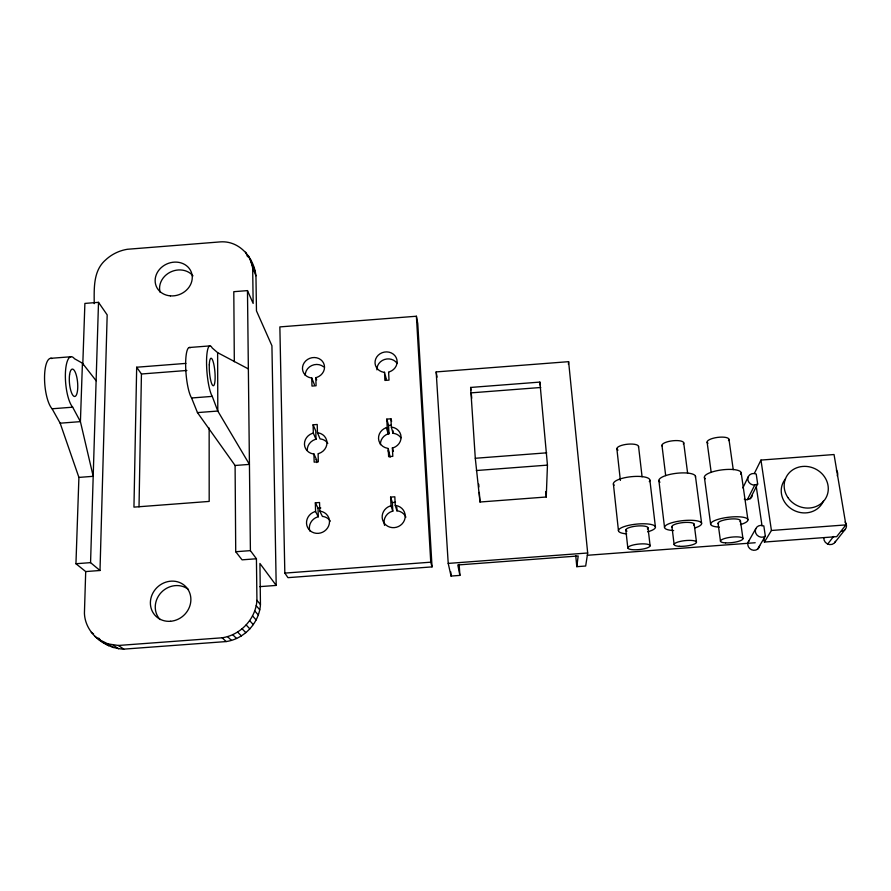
<?xml version="1.0" encoding="UTF-8"?>
<svg xmlns="http://www.w3.org/2000/svg" width="891" height="891" viewBox="0 0 891 891"><rect width="100%" height="100%" fill="white"/><g stroke="black" fill="none" stroke-linecap="round" stroke-linejoin="round"><path stroke-width="1.34" d="M185.885 363.394L136.679 367.226L133.951 507.124L209.185 501.421L209.151 428.048M139.018 506.868L141.435 373.997L136.679 367.226M539.835 384.823L539.879 382.094L470.637 387.44L475.293 458.275L480.004 502.012L546.25 497L547.453 465.124L539.879 382.094M51.945 358.538A26.14 8.13 84.9 0 0 44.539 378.074A26.14 8.13 84.9 0 0 52.09 408.78L60.154 423.192L78.909 477.409L75.947 563.736L85.703 571.565L100.004 570.496L107.176 314.891L98.511 302.339L84.89 303.419L82.763 365.31M85.703 571.565L84.422 613.175C85.057 633.189 104.715 648.425 123.76 649.138L226.147 641.565C244.257 638.925 259.348 622.887 260.45 604.555L259.927 563.468L276.199 585.42L259.793 586.646M100.004 570.496L90.559 562.644L98.511 302.339M94.223 303.653C94.156 288.662 93.032 270.842 105.572 259.972C111.587 254.314 119.283 250.56 127.435 249.268L220.656 241.862C239.857 240.681 253.913 257.933 255.951 275.764L256.463 310.87L271.922 345.741L276.199 585.42M60.154 423.192L80.413 421.632L72.672 407.187A26.151 7.752 84.9 0 1 65.411 373.218A26.151 7.752 84.9 0 1 74.454 358.705L82.429 363.183L80.413 421.632L93.199 476.317L78.909 477.409M568.425 364.341L568.614 361.668L436.167 371.915L448.218 563.413L451.058 576.065L459.89 575.397L459.166 564.315M568.614 361.668L587.681 552.988L585.677 566.019L576.8 566.676L578.192 555.973L457.818 564.961L459.89 575.397M98.656 639.415L107.945 643.903L118.403 645.463L222.149 637.789C240.481 635.116 255.784 618.9 256.931 600.322L256.43 558.757L250.404 550.627L247.475 290.611L233.798 291.691L234.322 361.757M742.849 487.934L748.251 476.774M754.354 473.455L760.959 460.079L834.043 454.533L845.904 524.899L836.694 536.649L764.4 542.051L763.888 538.598M744.286 499.138A5.981 5.535 23.9 0 0 747.326 499.662L754.755 485.038L757.673 484.036L756.214 474.045A6.192 5.702 23.1 0 0 747.839 478.222A6.192 5.702 23.1 0 0 754.755 485.038M747.326 499.662L750.155 498.693L757.673 484.036M748.217 542.051L755.757 528.719M757.45 549.302L765.336 536.193L763.832 525.924L760.647 525.367A6.304 5.836 27.7 0 0 755.802 533.275A6.304 5.836 27.7 0 0 765.336 536.193M764.4 542.051L771.428 530.479L760.959 460.079M827.694 544.056L833.597 536.46M834.733 542.608L845.303 529.254M315.581 511.534L314.723 511.701A11.65 10.993 -29.5 0 0 308.787 529.321A11.65 10.993 -29.5 0 0 327.61 527.895A11.65 10.993 -29.5 0 0 320.66 511.256L319.802 511.211L319.546 502.502L315.336 502.814L315.581 511.534L318.287 516.791L317.452 516.969A11.505 10.87 -29.8 0 0 309.812 531.014M391.038 505.821L390.18 505.999A11.594 11.082 -21.3 0 0 384.567 523.607A11.594 11.082 -21.3 0 0 403.434 522.182A11.594 11.082 -21.3 0 0 396.127 505.542L395.259 505.509L394.824 496.799L390.603 497.111L391.038 505.821L392.797 511.167L391.951 511.334A11.449 10.959 -21.6 0 0 384.567 525.378M311.75 377.929L311.984 386.07L316.071 385.758L315.826 377.617L316.65 377.45A11.126 10.157 -19.2 0 0 322.353 361.211A11.126 10.157 -19.2 0 0 304.299 362.615A11.126 10.157 -19.2 0 0 310.926 377.895L311.75 377.929L314.412 384.645M307.261 450.233A11.238 10.458 -23.3 0 1 315.191 439.441L316.015 439.274L313.331 433.149L312.496 433.316A11.371 10.569 -23.1 0 0 304.455 444.253A11.371 10.569 -23.1 0 0 313.086 453.92L313.933 453.965L316.617 459.867L316.706 462.563M416.398 316.238L279.863 326.908L284.83 573.102L287.971 577.658L432.035 566.888L417.768 323.6L416.398 316.238L430.754 562.188L432.035 566.888M50.52 358.338L70.99 356.745M189.282 347.512L209.831 345.908M141.435 373.997L186.854 370.467M52.09 408.78L72.672 407.187M191.587 397.987L212.258 396.384L217.794 411.041L249.435 464.389L235.09 465.481L197.457 412.6L191.587 397.987A26.195 5.535 85.1 0 1 185.684 367.092A26.195 5.535 85.1 0 1 190.262 347.746M197.457 412.6L217.794 411.041L217.627 352.647L212.192 347.958A26.195 5.146 85.2 0 0 206.545 362.247A26.195 5.146 85.2 0 0 212.258 396.384M470.905 392.875L540.759 387.485M313.331 433.149L313.097 424.795L317.218 424.472L317.463 432.826L320.103 438.962L320.927 439.007A11.238 10.458 -23.3 0 1 327.821 443.384M380.412 444.642A11.193 10.525 -16.4 0 1 388.164 433.85L388.988 433.783L387.217 427.58L386.805 419.126L390.937 418.815L391.628 421.332M386.805 419.126L388.576 425.419L391.305 425.219M390.135 457.194L388.242 448.541L387.385 448.24A11.338 10.636 -16.2 0 1 378.53 438.584A11.338 10.636 -16.2 0 1 386.382 427.647L387.217 427.58M388.242 448.541L388.632 456.66L392.808 456.337L392.385 447.861L393.232 447.794A11.338 10.636 -16.2 0 0 401.073 436.857A11.338 10.636 -16.2 0 0 392.196 427.201L391.361 427.168L390.937 418.815M475.293 458.275L546.729 452.828M476.306 470.537L547.453 465.124M315.336 502.814L318.042 508.182L320.816 507.97M390.603 497.111L392.374 502.557L395.493 502.324M75.947 563.736L90.559 562.644M235.09 465.481L235.725 551.729L250.404 550.627M256.43 558.757L242.062 559.838L235.725 551.729M771.428 530.479L845.904 524.899M284.83 573.102L430.754 562.188M448.218 563.413L587.681 552.988M587.325 555.282L755.212 542.742M384.522 372.293L383.698 372.249A11.104 10.213 -13.6 0 1 376.748 356.979A11.104 10.213 -13.6 0 1 394.836 355.587A11.104 10.213 -13.6 0 1 389.423 371.814L388.61 371.97L389.011 380.112L384.923 380.435L384.522 372.293L386.304 379.076L385.48 379.043M391.361 427.168L393.076 433.371L393.911 433.405A11.193 10.525 -16.4 0 1 400.905 437.782M317.463 432.826L318.31 432.87A11.371 10.569 -23.1 0 1 326.952 442.526A11.371 10.569 -23.1 0 1 318.922 453.474L318.087 453.642L318.332 461.816L314.167 462.139L313.933 453.965M315.793 459.823L316.617 459.867M395.259 505.509L396.974 510.855L397.82 510.888A11.449 10.959 -21.6 0 1 405.895 517.148M217.627 352.647L248.355 368.907M94.691 636.185L104.247 643.146M103.111 642.01L108.646 645.708M107.945 643.903L113.424 647.59M91.283 632.376L93.555 633.913M113.079 645.062L118.503 648.737M118.403 645.463L123.76 649.138M222.149 637.789L226.147 641.565M227.495 636.597L231.437 640.384M232.685 634.67L236.549 638.479M237.585 632.053L241.383 635.896M242.107 628.79L245.849 632.666M246.161 624.959L249.848 628.879M249.658 620.637L253.289 624.613M98.645 638.079L100.327 639.961M252.532 615.904L256.129 619.947M254.726 610.881L258.29 614.979M256.207 605.646L259.738 609.812M256.931 600.322L260.45 604.555M82.429 363.183L96.117 380.735M251.663 263.58L253.735 267.389M319.802 511.211L322.464 516.479L323.31 516.524A11.505 10.87 -29.8 0 1 330.338 521.101M247.475 290.611L253.155 303.43L252.676 267.979L250.438 259.515M313.097 424.795L315.77 431.01L316.015 439.274M252.676 267.979L255.951 275.764M245.66 252.175L247.564 256.719M248.344 255.672L255.171 271.477M315.826 377.617L316.695 379.856M388.097 450.634L389.155 454.221M392.385 447.861L393.421 451.447M386.382 427.647L388.164 433.85M436.167 371.915L437.047 377.16M756.292 486.72L762.017 525.768M741.201 472.843L747.917 519.787M728.972 439.341L733.237 469.646M740.432 520.689L742.949 538.587M707.12 442.203L711.196 472.442M718.068 523.373L720.485 541.238M704.425 477.487L710.65 524.264M695.47 476.306L701.607 523.262M683.709 442.794L687.607 473.099M694.178 524.164L696.472 542.062M661.968 445.344L665.677 475.605M671.925 526.592L674.119 544.457M658.872 480.472L664.519 527.316M649.884 480.216L655.431 527.149M638.569 446.525L642.088 476.83M648.024 527.873L650.107 545.771A11.193 2.762 -5.7 0 1 633.456 549.747A11.193 2.762 -5.7 0 1 633.323 544.958A11.193 2.762 -5.7 0 1 650.107 545.771M616.873 448.786L620.37 480.427M625.838 530.045L627.81 547.92M613.387 483.913L618.465 530.769M470.637 387.44L470.916 390.147M471.194 392.842L471.74 398.244M575.731 555.594L576.8 566.676M545.76 491.52L546.25 497M478.712 484.192L478.913 486.931M479.302 492.411L480.004 502.012M450.79 571.899L451.058 576.065M392.942 430.62L393.076 433.371M396.785 507.157L396.974 510.855M388.576 425.419L388.988 433.783M392.374 502.557L392.797 511.167M318.042 508.182L318.287 516.791M718.592 524.053A11.26 2.862 -6.7 0 1 729.272 519.13A11.26 2.862 -6.7 0 1 739.886 521.736M707.989 443.25A11.015 3.386 -7.3 0 1 717.511 437.403A11.015 3.386 -7.3 0 1 728.47 440.577M719.293 527.116A18.767 4.767 -6.7 0 1 714.827 520.511A18.767 4.767 -6.7 0 1 742.726 517.17A18.767 4.767 -6.7 0 1 740.466 524.587M705.327 478.745A18.533 5.279 -7 0 1 721.977 469.88A18.533 5.279 -7 0 1 740.744 474.279M672.282 527.294A11.193 2.873 -6.2 0 1 683.23 522.572A11.193 2.873 -6.2 0 1 693.755 525.2M662.336 446.191A10.959 3.397 -6.7 0 1 672.95 440.755A10.959 3.397 -6.7 0 1 683.319 444.019M673.641 530.546A18.666 4.789 -6.2 0 1 668.361 523.997A18.666 4.789 -6.2 0 1 696.071 520.678A18.666 4.789 -6.2 0 1 694.668 528.018M659.975 482.176A18.433 5.301 -6.5 0 1 675.01 473.489A18.433 5.301 -6.5 0 1 695.403 477.242M625.905 530.29A11.149 2.885 -5.7 0 1 638.212 525.946A11.149 2.885 -5.7 0 1 647.389 528.931M626.986 531.147A11.149 2.885 -5.7 0 1 626.05 530.524M616.94 449.075A10.904 3.408 -6.1 0 1 627.955 444.175A10.904 3.408 -6.1 0 1 638.424 447.137M618.02 450.111A10.904 3.408 -6.1 0 1 617.329 449.621M626.674 533.876A18.577 4.8 -5.7 0 1 622.932 527.071A18.577 4.8 -5.7 0 1 650.608 524.365A18.577 4.8 -5.7 0 1 647.657 531.827M614.155 485.216A18.343 5.313 -6 0 1 631.285 476.696A18.343 5.313 -6 0 1 649.294 481.663M376.915 369.865A10.97 10.113 -13.6 0 1 384.522 359.485A10.97 10.113 -13.6 0 1 397.007 363.227M305.245 375.423A10.993 10.057 -19.3 0 1 311.694 365.566A10.993 10.057 -19.3 0 1 323.6 366.825M160.057 619.568A20.749 19.09 -43 0 1 161.238 592.459A20.749 19.09 -43 0 1 188.513 589.508M160.135 292.315A18.678 16.383 -22.9 0 1 170.281 272.156A18.678 16.383 -22.9 0 1 192.979 275.865M823.384 501.076A22.175 20.259 26.1 0 1 792.511 509.607A22.175 20.259 26.1 0 1 785.528 478.823M759.722 545.604A6.092 5.669 28.7 0 1 751.514 549.747A6.092 5.669 28.7 0 1 748.986 540.792M845.08 522.026A6.371 5.792 29.6 0 1 846.071 527.951A6.371 5.792 29.6 0 1 841.238 531.314M836.326 470.114A6.259 5.669 25.8 0 1 837.295 475.872M835.48 541.349A6.159 5.624 30.4 0 1 823.863 537.796M752.394 495.084A5.981 5.535 23.9 0 1 750.155 498.693M725.564 542.864A11.316 2.74 -6.6 0 0 742.949 538.832A11.316 2.74 -6.6 0 0 726.633 537.975A11.316 2.74 -6.6 0 0 725.564 542.864M679.477 546.306A11.249 2.751 -6.1 0 0 696.495 542.307A11.249 2.751 -6.1 0 0 679.944 541.472A11.249 2.751 -6.1 0 0 679.477 546.306M170.526 621.283A21.028 19.312 -42.7 0 0 188.224 589.82A21.028 19.312 -42.7 0 0 153.141 592.593A21.028 19.312 -42.7 0 0 170.526 621.283M170.404 295.868A18.9 16.539 -22.8 0 0 191.175 271.8A18.9 16.539 -22.8 0 0 159.534 269.36A18.9 16.539 -22.8 0 0 170.404 295.868M69.565 374.732A13.766 4.076 84.9 0 0 74.209 396.417A13.766 4.076 84.9 0 0 76.804 377.194A13.766 4.076 84.9 0 0 69.565 374.732M209.296 364.853A13.788 2.706 85.2 0 0 213.239 385.747A13.788 2.706 85.2 0 0 214.052 365.433A13.788 2.706 85.2 0 0 209.296 364.853M787.9 497.568A22.431 20.471 25.9 0 0 826.046 497.713A22.431 20.471 25.9 0 0 804.718 466.361A22.431 20.471 25.9 0 0 787.9 497.568"/></g></svg>
